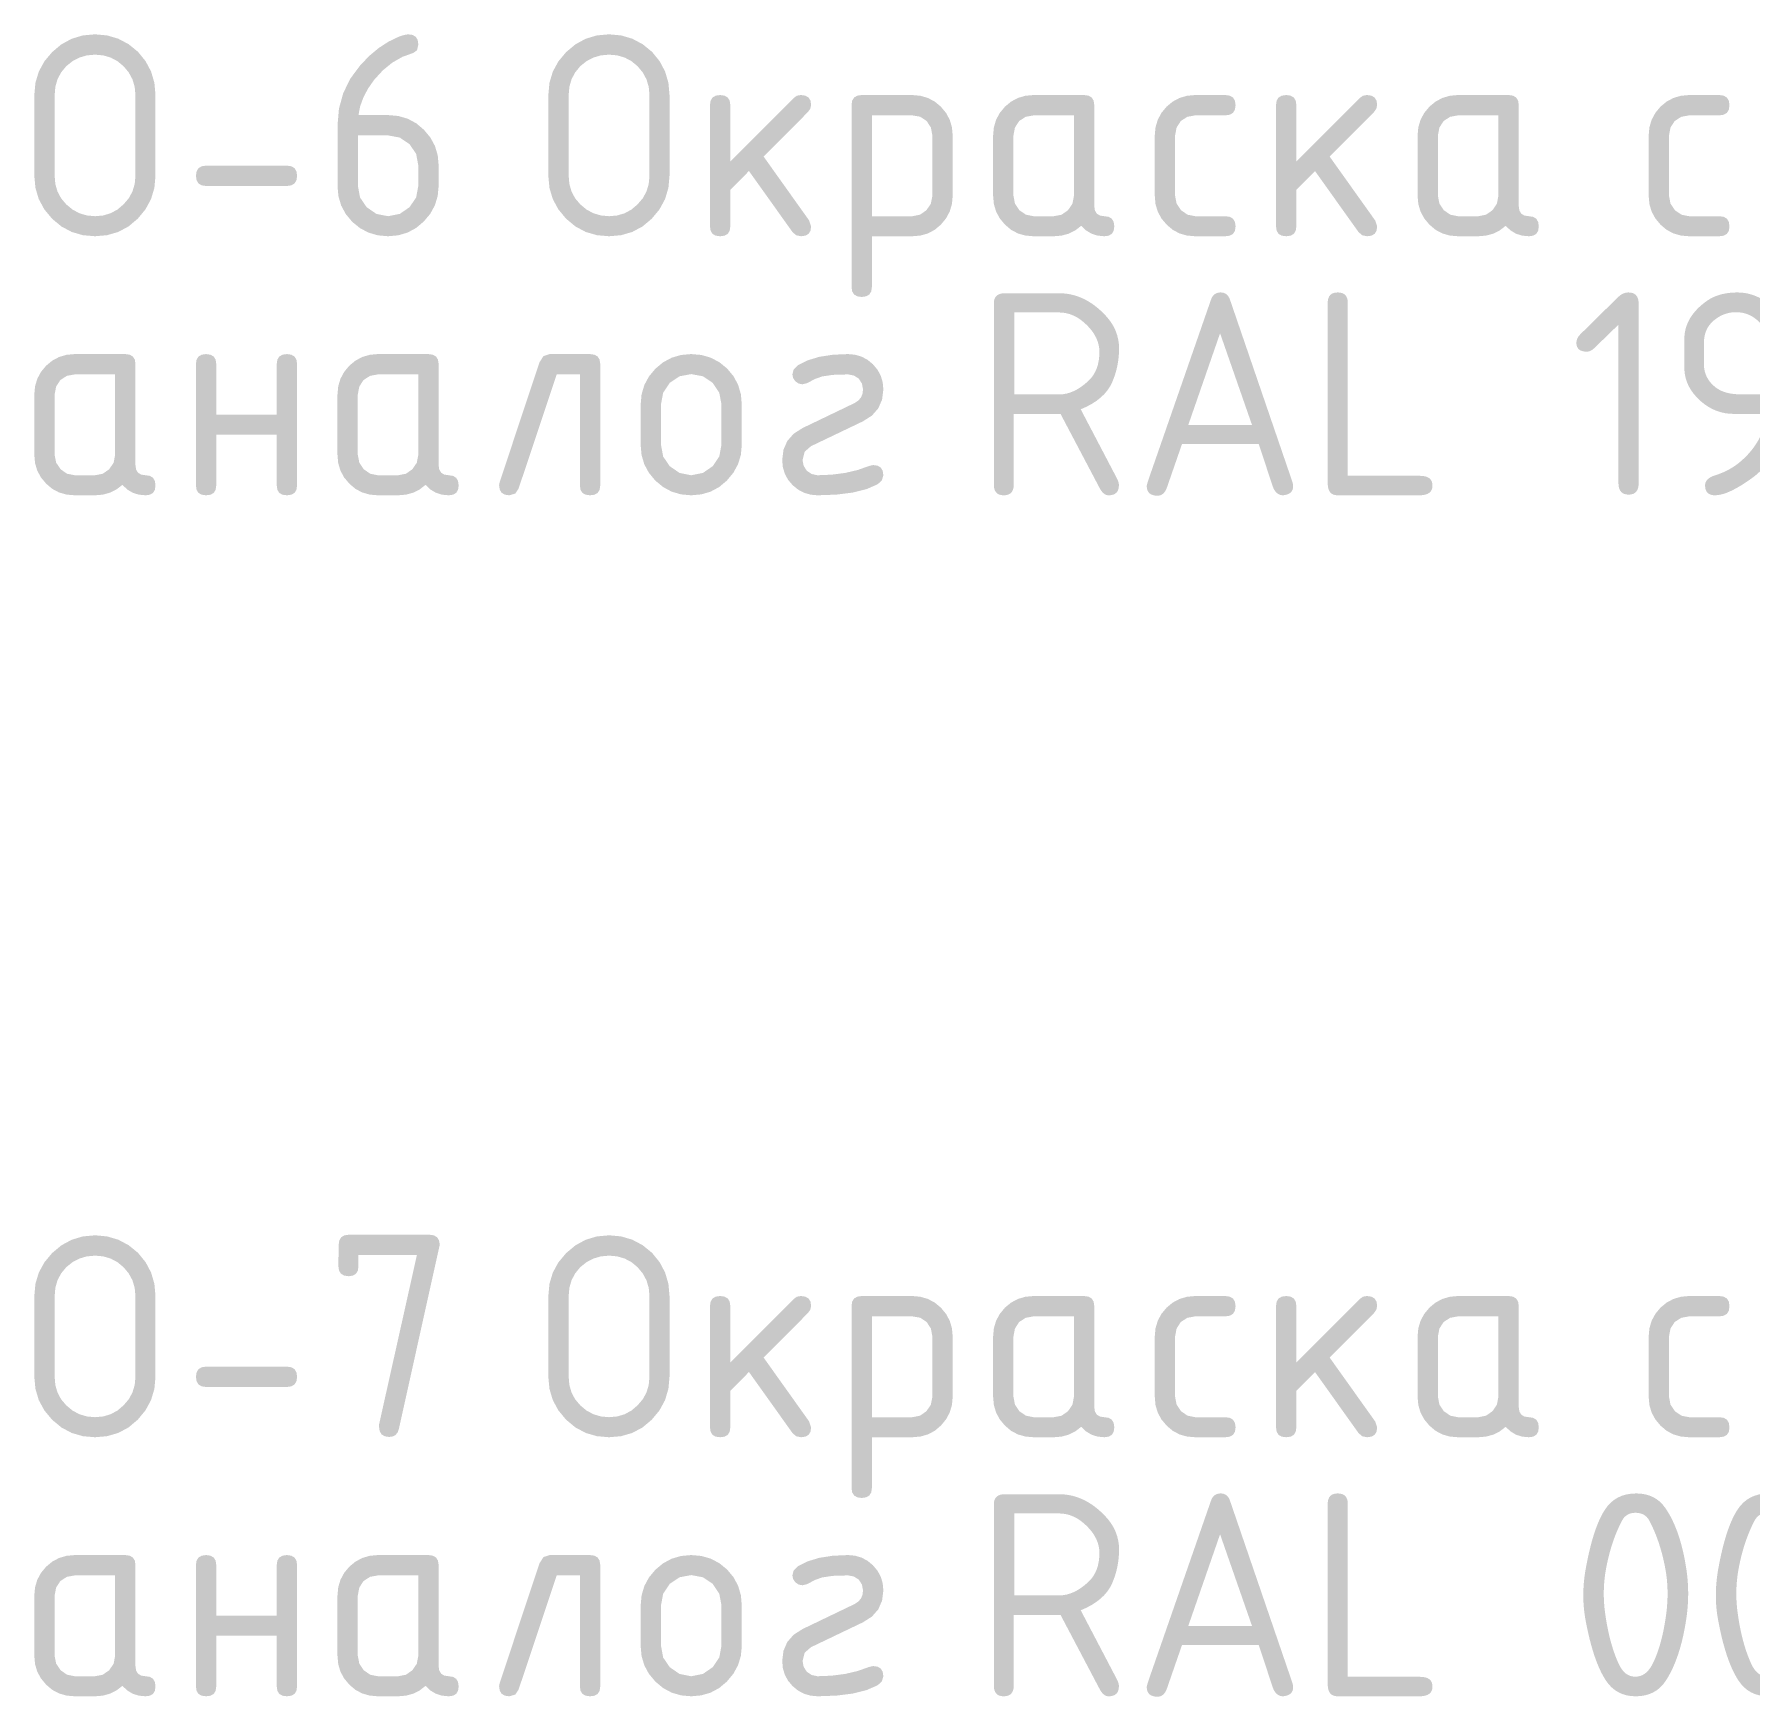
# Model space of a CAD drawing. Header units: millimetres. Extents: x 0 to 1189, y 0 to 841.
# Drawn here: x 1006.08 to 1031.79, y 530.24 to 555.15 of the extents above; entities that cross this region are included whole.
import ezdxf

# ---------------------------------------------------------------- set-up
doc = ezdxf.new("R2010")
doc.units = ezdxf.units.MM

msp = doc.modelspace()

# ---------------------------------------------------------------- hatches: boundary and pattern name
h = msp.add_hatch(color=7)
h.paths.add_polyline_path([(1007.598452, 553.033841), (1007.598452, 554.24431), (1007.587299, 554.366473), (1007.553873, 554.479128), (1007.498226, 554.582274), (1007.42041, 554.675912), (1007.329313, 554.751411), (1007.227416, 554.805723), (1007.11508, 554.838537), (1006.992667, 554.849544), (1006.870504, 554.838537), (1006.757849, 554.805723), (1006.654703, 554.751411), (1006.561065, 554.675912), (1006.483938, 554.582274), (1006.429807, 554.479128), (1006.397897, 554.366473), (1006.387432, 554.24431), (1006.387432, 553.033841), (1006.397897, 552.911428), (1006.429807, 552.799092), (1006.483938, 552.697195), (1006.561065, 552.606098), (1006.654703, 552.528282), (1006.757849, 552.472635), (1006.870504, 552.439209), (1006.992667, 552.428056), (1007.11508, 552.439209), (1007.227416, 552.472635), (1007.329313, 552.528282), (1007.42041, 552.606098), (1007.498226, 552.697195), (1007.553873, 552.799092), (1007.587299, 552.911428)])
h.paths.add_polyline_path([(1007.898865, 553.033841), (1007.882216, 552.852707), (1007.832236, 552.684853), (1007.748874, 552.530539), (1007.632076, 552.390022), (1007.494109, 552.274146), (1007.341104, 552.192273), (1007.173732, 552.14368), (1006.992667, 552.127643), (1006.810223, 552.14368), (1006.642714, 552.192273), (1006.489364, 552.274146), (1006.349398, 552.390022), (1006.232834, 552.530539), (1006.149445, 552.684853), (1006.099336, 552.852707), (1006.08261, 553.033841), (1006.08261, 554.24431), (1006.099336, 554.427064), (1006.149445, 554.594676), (1006.232834, 554.747923), (1006.349398, 554.887578), (1006.489364, 555.004376), (1006.642714, 555.087738), (1006.810223, 555.137718), (1006.992667, 555.154366), (1007.173801, 555.137787), (1007.341655, 555.08829), (1007.495969, 555.006236), (1007.636486, 554.891988), (1007.750734, 554.751411), (1007.832788, 554.596674), (1007.882285, 554.427675), (1007.898865, 554.24431)])
h = msp.add_hatch(color=7)
h.paths.add_polyline_path([(1010.931948, 553.639076), (1010.931948, 552.885564), (1010.964263, 552.708693), (1011.063137, 552.563655), (1011.210036, 552.462576), (1011.385047, 552.428056), (1011.560058, 552.462576), (1011.706957, 552.563655), (1011.805831, 552.71014), (1011.838146, 552.885564), (1011.838146, 553.185977), (1011.805831, 553.360988), (1011.706957, 553.507886), (1011.560058, 553.606761), (1011.385047, 553.639076)])
h.paths.add_polyline_path([(1011.685459, 555.154366), (1011.752337, 555.144858), (1011.800043, 555.116333), (1011.828629, 555.06879), (1011.838146, 555.002231), (1011.819129, 554.914795), (1011.762078, 554.8749), (1011.599013, 554.816308), (1011.446852, 554.729035), (1011.305129, 554.613133), (1011.17338, 554.468655), (1011.084635, 554.34085), (1011.015733, 554.21103), (1010.967501, 554.078833), (1010.940767, 553.943898), (1011.385047, 553.943898), (1011.538087, 553.930298), (1011.679189, 553.889258), (1011.807579, 553.820417), (1011.922482, 553.723412), (1012.019487, 553.606881), (1012.088329, 553.478672), (1012.129368, 553.338474), (1012.142968, 553.185977), (1012.142968, 552.885564), (1012.128688, 552.732438), (1012.086193, 552.591147), (1012.015999, 552.462567), (1011.918623, 552.347578), (1011.803704, 552.250892), (1011.675606, 552.182214), (1011.535623, 552.141234), (1011.385047, 552.127643), (1011.23255, 552.141174), (1011.092352, 552.181731), (1010.964142, 552.249264), (1010.847612, 552.34372), (1010.750607, 552.460181), (1010.681765, 552.587908), (1010.640725, 552.726797), (1010.627126, 552.876745), (1010.627126, 553.791211), (1010.648606, 554.040481), (1010.712978, 554.273938), (1010.820137, 554.491478), (1010.969982, 554.692999), (1011.10602, 554.833706), (1011.247588, 554.951313), (1011.39546, 555.046699), (1011.550411, 555.120742), (1011.629097, 555.145409)])
h = msp.add_hatch(color=7)
h.paths.add_polyline_path([(1015.302359, 553.033841), (1015.302359, 554.24431), (1015.291206, 554.366473), (1015.25778, 554.479128), (1015.202133, 554.582274), (1015.124317, 554.675912), (1015.03322, 554.751411), (1014.931323, 554.805723), (1014.818987, 554.838537), (1014.696574, 554.849544), (1014.574411, 554.838537), (1014.461756, 554.805723), (1014.35861, 554.751411), (1014.264972, 554.675912), (1014.187845, 554.582274), (1014.133714, 554.479128), (1014.101804, 554.366473), (1014.09134, 554.24431), (1014.09134, 553.033841), (1014.101804, 552.911428), (1014.133714, 552.799092), (1014.187845, 552.697195), (1014.264972, 552.606098), (1014.35861, 552.528282), (1014.461756, 552.472635), (1014.574411, 552.439209), (1014.696574, 552.428056), (1014.818987, 552.439209), (1014.931323, 552.472635), (1015.03322, 552.528282), (1015.124317, 552.606098), (1015.202133, 552.697195), (1015.25778, 552.799092), (1015.291206, 552.911428)])
h.paths.add_polyline_path([(1015.602772, 553.033841), (1015.586123, 552.852707), (1015.536144, 552.684853), (1015.452781, 552.530539), (1015.335984, 552.390022), (1015.198016, 552.274146), (1015.045011, 552.192273), (1014.877639, 552.14368), (1014.696574, 552.127643), (1014.51413, 552.14368), (1014.346621, 552.192273), (1014.193271, 552.274146), (1014.053306, 552.390022), (1013.936741, 552.530539), (1013.853352, 552.684853), (1013.803243, 552.852707), (1013.786517, 553.033841), (1013.786517, 554.24431), (1013.803243, 554.427064), (1013.853352, 554.594676), (1013.936741, 554.747923), (1014.053306, 554.887578), (1014.193271, 555.004376), (1014.346621, 555.087738), (1014.51413, 555.137718), (1014.696574, 555.154366), (1014.877708, 555.137787), (1015.045562, 555.08829), (1015.199876, 555.006236), (1015.340393, 554.891988), (1015.454641, 554.751411), (1015.536695, 554.596674), (1015.586192, 554.427675), (1015.602772, 554.24431)])
h = msp.add_hatch(color=7)
h.dxf.hatch_style = 2
h.paths.add_polyline_path([(1016.513951, 553.249366), (1017.466451, 554.201866), (1017.51296, 554.23425), (1017.572284, 554.24431), (1017.639162, 554.234862), (1017.686868, 554.206758), (1017.715454, 554.160362), (1017.724971, 554.096033), (1017.712707, 554.038362), (1017.678118, 553.9902), (1017.013352, 553.321576), (1017.695205, 552.364666), (1017.724971, 552.27592), (1017.715454, 552.209731), (1017.686868, 552.163541), (1017.639162, 552.136471), (1017.572284, 552.127643), (1017.499386, 552.143422), (1017.445505, 552.191033), (1016.793417, 553.105499), (1016.513951, 552.822175), (1016.513951, 552.27592), (1016.504443, 552.209731), (1016.475917, 552.163541), (1016.428375, 552.136471), (1016.361816, 552.127643), (1016.294938, 552.136471), (1016.247232, 552.163541), (1016.218646, 552.209731), (1016.209129, 552.27592), (1016.209129, 554.096033), (1016.218646, 554.160362), (1016.247232, 554.206758), (1016.294938, 554.234862), (1016.361816, 554.24431), (1016.428375, 554.234862), (1016.475917, 554.206758), (1016.504443, 554.160362), (1016.513951, 554.096033)])
h = msp.add_hatch(color=7)
h.paths.add_polyline_path([(1018.331033, 554.096033), (1018.34055, 554.160362), (1018.369136, 554.206758), (1018.416842, 554.234862), (1018.48372, 554.24431), (1019.241089, 554.24431), (1019.363502, 554.233225), (1019.475838, 554.200282), (1019.577736, 554.145944), (1019.668833, 554.070677), (1019.746649, 553.97704), (1019.802296, 553.873893), (1019.835722, 553.761239), (1019.846875, 553.639076), (1019.846875, 552.732878), (1019.835722, 552.610715), (1019.802296, 552.49806), (1019.746649, 552.394914), (1019.668833, 552.301276), (1019.577736, 552.224149), (1019.475838, 552.170018), (1019.363502, 552.138108), (1019.241089, 552.127643), (1018.635855, 552.127643), (1018.635855, 551.365864), (1018.626347, 551.301535), (1018.597821, 551.255138), (1018.550279, 551.227035), (1018.48372, 551.217587), (1018.416842, 551.227035), (1018.369136, 551.255138), (1018.34055, 551.301535), (1018.331033, 551.365864)])
h.paths.add_polyline_path([(1018.635855, 553.939488), (1018.635855, 552.428056), (1019.241089, 552.428056), (1019.356638, 552.45038), (1019.452756, 552.517353), (1019.519729, 552.615607), (1019.542053, 552.732878), (1019.542053, 553.639076), (1019.52028, 553.756347), (1019.457166, 553.854601), (1019.358843, 553.919369), (1019.241089, 553.939488)])
h = msp.add_hatch(color=7)
h.paths.add_polyline_path([(1021.663957, 553.939488), (1021.058723, 553.939488), (1020.940969, 553.917715), (1020.842646, 553.854601), (1020.779532, 553.756347), (1020.757759, 553.639076), (1020.757759, 552.732878), (1020.780083, 552.61726), (1020.847056, 552.517353), (1020.944828, 552.45038), (1021.058723, 552.428056), (1021.362993, 552.428056), (1021.478542, 552.45038), (1021.57466, 552.517353), (1021.641633, 552.615607), (1021.663957, 552.732878)])
h.paths.add_polyline_path([(1022.269191, 552.27592), (1022.259743, 552.209731), (1022.23164, 552.163541), (1022.185243, 552.136471), (1022.120915, 552.127643), (1022.018518, 552.137221), (1021.926818, 552.166228), (1021.84535, 552.21508), (1021.773649, 552.284189), (1021.683982, 552.21508), (1021.585891, 552.166228), (1021.479016, 552.137221), (1021.362993, 552.127643), (1021.058723, 552.127643), (1020.93631, 552.138108), (1020.823974, 552.170018), (1020.722077, 552.224149), (1020.63098, 552.301276), (1020.553164, 552.394294), (1020.497517, 552.496406), (1020.464091, 552.608854), (1020.452937, 552.732878), (1020.452937, 553.639076), (1020.464091, 553.761239), (1020.497517, 553.873893), (1020.553164, 553.97704), (1020.63098, 554.070677), (1020.722077, 554.145944), (1020.823974, 554.200282), (1020.93631, 554.233225), (1021.058723, 554.24431), (1021.816092, 554.24431), (1021.88297, 554.234862), (1021.930676, 554.206758), (1021.959262, 554.160362), (1021.968779, 554.096033), (1021.968779, 552.580742), (1021.978288, 552.513864), (1022.006813, 552.466158), (1022.054355, 552.437573), (1022.120915, 552.428056), (1022.185243, 552.418547), (1022.23164, 552.390022), (1022.259743, 552.34248)])
h = msp.add_hatch(color=7)
h.dxf.hatch_style = 2
h.paths.add_polyline_path([(1023.180371, 553.639076), (1023.180371, 552.732878), (1023.202695, 552.61726), (1023.269668, 552.517353), (1023.367439, 552.45038), (1023.481334, 552.428056), (1023.933882, 552.428056), (1024.00076, 552.418547), (1024.048466, 552.390022), (1024.077052, 552.34248), (1024.086569, 552.27592), (1024.077052, 552.209731), (1024.048466, 552.163541), (1024.00076, 552.136471), (1023.933882, 552.127643), (1023.481334, 552.127643), (1023.358921, 552.138108), (1023.246585, 552.170018), (1023.144688, 552.224149), (1023.053591, 552.301276), (1022.975775, 552.394294), (1022.920128, 552.496406), (1022.886702, 552.608854), (1022.875549, 552.732878), (1022.875549, 553.639076), (1022.886702, 553.761239), (1022.920128, 553.873893), (1022.975775, 553.97704), (1023.053591, 554.070677), (1023.144688, 554.145944), (1023.246585, 554.200282), (1023.358921, 554.233225), (1023.481334, 554.24431), (1023.933882, 554.24431), (1024.00076, 554.234802), (1024.048466, 554.206276), (1024.077052, 554.158734), (1024.086569, 554.092175), (1024.077052, 554.025297), (1024.048466, 553.977591), (1024.00076, 553.949005), (1023.933882, 553.939488), (1023.481334, 553.939488), (1023.363581, 553.917715), (1023.265258, 553.854601), (1023.202144, 553.756347)])
h = msp.add_hatch(color=7)
h.dxf.hatch_style = 2
h.paths.add_polyline_path([(1024.997332, 553.249366), (1025.949832, 554.201866), (1025.996341, 554.23425), (1026.055665, 554.24431), (1026.122543, 554.234862), (1026.170249, 554.206758), (1026.198835, 554.160362), (1026.208352, 554.096033), (1026.196087, 554.038362), (1026.161498, 553.9902), (1025.496733, 553.321576), (1026.178586, 552.364666), (1026.208352, 552.27592), (1026.198835, 552.209731), (1026.170249, 552.163541), (1026.122543, 552.136471), (1026.055665, 552.127643), (1025.982767, 552.143422), (1025.928886, 552.191033), (1025.276798, 553.105499), (1024.997332, 552.822175), (1024.997332, 552.27592), (1024.987823, 552.209731), (1024.959298, 552.163541), (1024.911756, 552.136471), (1024.845196, 552.127643), (1024.778319, 552.136471), (1024.730613, 552.163541), (1024.702027, 552.209731), (1024.69251, 552.27592), (1024.69251, 554.096033), (1024.702027, 554.160362), (1024.730613, 554.206758), (1024.778319, 554.234862), (1024.845196, 554.24431), (1024.911756, 554.234862), (1024.959298, 554.206758), (1024.987823, 554.160362), (1024.997332, 554.096033)])
h = msp.add_hatch(color=7)
h.paths.add_polyline_path([(1028.025434, 553.939488), (1027.420199, 553.939488), (1027.302446, 553.917715), (1027.204123, 553.854601), (1027.141009, 553.756347), (1027.119236, 553.639076), (1027.119236, 552.732878), (1027.14156, 552.61726), (1027.208533, 552.517353), (1027.306305, 552.45038), (1027.420199, 552.428056), (1027.72447, 552.428056), (1027.840019, 552.45038), (1027.936137, 552.517353), (1028.00311, 552.615607), (1028.025434, 552.732878)])
h.paths.add_polyline_path([(1028.630668, 552.27592), (1028.62122, 552.209731), (1028.593117, 552.163541), (1028.54672, 552.136471), (1028.482391, 552.127643), (1028.379994, 552.137221), (1028.288295, 552.166228), (1028.206827, 552.21508), (1028.135126, 552.284189), (1028.045458, 552.21508), (1027.947368, 552.166228), (1027.840492, 552.137221), (1027.72447, 552.127643), (1027.420199, 552.127643), (1027.297787, 552.138108), (1027.185451, 552.170018), (1027.083553, 552.224149), (1026.992456, 552.301276), (1026.91464, 552.394294), (1026.858993, 552.496406), (1026.825567, 552.608854), (1026.814414, 552.732878), (1026.814414, 553.639076), (1026.825567, 553.761239), (1026.858993, 553.873893), (1026.91464, 553.97704), (1026.992456, 554.070677), (1027.083553, 554.145944), (1027.185451, 554.200282), (1027.297787, 554.233225), (1027.420199, 554.24431), (1028.177569, 554.24431), (1028.244447, 554.234862), (1028.292153, 554.206758), (1028.320739, 554.160362), (1028.330256, 554.096033), (1028.330256, 552.580742), (1028.339764, 552.513864), (1028.36829, 552.466158), (1028.415832, 552.437573), (1028.482391, 552.428056), (1028.54672, 552.418547), (1028.593117, 552.390022), (1028.62122, 552.34248)])
h = msp.add_hatch(color=7)
h.dxf.hatch_style = 2
h.paths.add_polyline_path([(1030.582607, 553.639076), (1030.582607, 552.732878), (1030.604932, 552.61726), (1030.671904, 552.517353), (1030.769676, 552.45038), (1030.883571, 552.428056), (1031.336119, 552.428056), (1031.402997, 552.418547), (1031.450702, 552.390022), (1031.479288, 552.34248), (1031.488805, 552.27592), (1031.479288, 552.209731), (1031.450702, 552.163541), (1031.402997, 552.136471), (1031.336119, 552.127643), (1030.883571, 552.127643), (1030.761158, 552.138108), (1030.648822, 552.170018), (1030.546925, 552.224149), (1030.455828, 552.301276), (1030.378012, 552.394294), (1030.322365, 552.496406), (1030.288939, 552.608854), (1030.277785, 552.732878), (1030.277785, 553.639076), (1030.288939, 553.761239), (1030.322365, 553.873893), (1030.378012, 553.97704), (1030.455828, 554.070677), (1030.546925, 554.145944), (1030.648822, 554.200282), (1030.761158, 554.233225), (1030.883571, 554.24431), (1031.336119, 554.24431), (1031.402997, 554.234802), (1031.450702, 554.206276), (1031.479288, 554.158734), (1031.488805, 554.092175), (1031.479288, 554.025297), (1031.450702, 553.977591), (1031.402997, 553.949005), (1031.336119, 553.939488), (1030.883571, 553.939488), (1030.765817, 553.917715), (1030.667494, 553.854601), (1030.60438, 553.756347)])
h = msp.add_hatch(color=7)
h.dxf.hatch_style = 2
h.paths.add_polyline_path([(1009.868377, 552.881155), (1008.657909, 552.881155), (1008.591031, 552.890672), (1008.543325, 552.919257), (1008.514739, 552.966963), (1008.505222, 553.033841), (1008.514739, 553.100401), (1008.543325, 553.147943), (1008.591031, 553.176468), (1008.657909, 553.185977), (1009.868377, 553.185977), (1009.935255, 553.176468), (1009.982961, 553.147943), (1010.011547, 553.100401), (1010.021064, 553.033841), (1010.011547, 552.966963), (1009.982961, 552.919257), (1009.935255, 552.890672)])
h = msp.add_hatch(color=7)
h.paths.add_polyline_path([(1007.29363, 550.05716), (1006.688396, 550.05716), (1006.570643, 550.035387), (1006.472319, 549.972273), (1006.409205, 549.874019), (1006.387432, 549.756748), (1006.387432, 548.85055), (1006.409757, 548.734933), (1006.476729, 548.635025), (1006.574501, 548.568052), (1006.688396, 548.545728), (1006.992667, 548.545728), (1007.108215, 548.568052), (1007.204333, 548.635025), (1007.271306, 548.733279), (1007.29363, 548.85055)])
h.paths.add_polyline_path([(1007.898865, 548.393592), (1007.889416, 548.327404), (1007.861313, 548.281213), (1007.814916, 548.254144), (1007.750588, 548.245316), (1007.648191, 548.254893), (1007.556491, 548.283901), (1007.475023, 548.332752), (1007.403322, 548.401861), (1007.313655, 548.332752), (1007.215564, 548.283901), (1007.108689, 548.254893), (1006.992667, 548.245316), (1006.688396, 548.245316), (1006.565983, 548.25578), (1006.453647, 548.28769), (1006.35175, 548.341821), (1006.260653, 548.418948), (1006.182837, 548.511966), (1006.12719, 548.614079), (1006.093764, 548.726526), (1006.08261, 548.85055), (1006.08261, 549.756748), (1006.093764, 549.878911), (1006.12719, 549.991566), (1006.182837, 550.094712), (1006.260653, 550.188349), (1006.35175, 550.263616), (1006.453647, 550.317954), (1006.565983, 550.350898), (1006.688396, 550.361982), (1007.445766, 550.361982), (1007.512644, 550.352534), (1007.56035, 550.324431), (1007.588935, 550.278034), (1007.598452, 550.213705), (1007.598452, 548.698415), (1007.607961, 548.631537), (1007.636486, 548.583831), (1007.684028, 548.555245), (1007.750588, 548.545728), (1007.814916, 548.536219), (1007.861313, 548.507694), (1007.889416, 548.460152)])
h = msp.add_hatch(color=7)
h.dxf.hatch_style = 2
h.paths.add_polyline_path([(1008.809675, 549.151513), (1008.809675, 548.393592), (1008.800166, 548.327404), (1008.771641, 548.281213), (1008.724099, 548.254144), (1008.65754, 548.245316), (1008.590662, 548.254144), (1008.542956, 548.281213), (1008.51437, 548.327404), (1008.504853, 548.393592), (1008.504853, 550.213705), (1008.51437, 550.278034), (1008.542956, 550.324431), (1008.590662, 550.352534), (1008.65754, 550.361982), (1008.724099, 550.352534), (1008.771641, 550.324431), (1008.800166, 550.278034), (1008.809675, 550.213705), (1008.809675, 549.455784), (1009.715873, 549.455784), (1009.715873, 550.213705), (1009.725381, 550.278034), (1009.753907, 550.324431), (1009.801449, 550.352534), (1009.868008, 550.361982), (1009.934886, 550.352534), (1009.982592, 550.324431), (1010.011178, 550.278034), (1010.020695, 550.213705), (1010.020695, 548.393592), (1010.011178, 548.327404), (1009.982592, 548.281213), (1009.934886, 548.254144), (1009.868008, 548.245316), (1009.801449, 548.254144), (1009.753907, 548.281213), (1009.725381, 548.327404), (1009.715873, 548.393592), (1009.715873, 549.151513)])
h = msp.add_hatch(color=7)
h.paths.add_polyline_path([(1011.837408, 550.05716), (1011.232173, 550.05716), (1011.11442, 550.035387), (1011.016097, 549.972273), (1010.952983, 549.874019), (1010.93121, 549.756748), (1010.93121, 548.85055), (1010.953534, 548.734933), (1011.020507, 548.635025), (1011.118279, 548.568052), (1011.232173, 548.545728), (1011.536444, 548.545728), (1011.651993, 548.568052), (1011.748111, 548.635025), (1011.815084, 548.733279), (1011.837408, 548.85055)])
h.paths.add_polyline_path([(1012.442642, 548.393592), (1012.433194, 548.327404), (1012.405091, 548.281213), (1012.358694, 548.254144), (1012.294365, 548.245316), (1012.191968, 548.254893), (1012.100269, 548.283901), (1012.018801, 548.332752), (1011.9471, 548.401861), (1011.857432, 548.332752), (1011.759342, 548.283901), (1011.652467, 548.254893), (1011.536444, 548.245316), (1011.232173, 548.245316), (1011.109761, 548.25578), (1010.997425, 548.28769), (1010.895527, 548.341821), (1010.80443, 548.418948), (1010.726614, 548.511966), (1010.670967, 548.614079), (1010.637541, 548.726526), (1010.626388, 548.85055), (1010.626388, 549.756748), (1010.637541, 549.878911), (1010.670967, 549.991566), (1010.726614, 550.094712), (1010.80443, 550.188349), (1010.895527, 550.263616), (1010.997425, 550.317954), (1011.109761, 550.350898), (1011.232173, 550.361982), (1011.989543, 550.361982), (1012.056421, 550.352534), (1012.104127, 550.324431), (1012.132713, 550.278034), (1012.14223, 550.213705), (1012.14223, 548.698415), (1012.151738, 548.631537), (1012.180264, 548.583831), (1012.227806, 548.555245), (1012.294365, 548.545728), (1012.358694, 548.536219), (1012.405091, 548.507694), (1012.433194, 548.460152)])
h = msp.add_hatch(color=7)
h.dxf.hatch_style = 2
h.paths.add_polyline_path([(1013.806552, 550.361982), (1014.411786, 550.361982), (1014.478664, 550.352534), (1014.52637, 550.324431), (1014.554955, 550.278034), (1014.564473, 550.213705), (1014.564473, 548.393592), (1014.554955, 548.327404), (1014.52637, 548.281213), (1014.478664, 548.254144), (1014.411786, 548.245316), (1014.345227, 548.254144), (1014.297684, 548.281213), (1014.269159, 548.327404), (1014.25965, 548.393592), (1014.25965, 550.05716), (1013.912385, 550.05716), (1013.340775, 548.346739), (1013.290063, 548.270603), (1013.201317, 548.245316), (1013.134439, 548.254824), (1013.086733, 548.283349), (1013.058148, 548.330892), (1013.04863, 548.397451), (1013.05745, 548.444304), (1013.654416, 550.239061), (1013.714361, 550.332354)])
h = msp.add_hatch(color=7)
h.paths.add_polyline_path([(1015.170166, 548.998827), (1015.170166, 549.604061), (1015.183765, 549.756567), (1015.224805, 549.896825), (1015.293646, 550.025198), (1015.390652, 550.142047), (1015.507182, 550.238734), (1015.635391, 550.307412), (1015.775589, 550.348391), (1015.928087, 550.361982), (1016.080584, 550.348452), (1016.220782, 550.307894), (1016.348991, 550.240362), (1016.465521, 550.145906), (1016.562527, 550.029307), (1016.631368, 549.900615), (1016.672408, 549.759108), (1016.686008, 549.604061), (1016.686008, 548.998827), (1016.671728, 548.84887), (1016.629232, 548.709921), (1016.559039, 548.582031), (1016.461663, 548.46525), (1016.346743, 548.368564), (1016.218646, 548.299886), (1016.078663, 548.258906), (1015.928087, 548.245316), (1015.775589, 548.258906), (1015.635391, 548.299886), (1015.507182, 548.368564), (1015.390652, 548.46525), (1015.293646, 548.582031), (1015.224805, 548.709921), (1015.183765, 548.84887)])
h.paths.add_polyline_path([(1016.381185, 549.003237), (1016.381185, 549.608471), (1016.34887, 549.782035), (1016.249996, 549.930381), (1016.103097, 550.029255), (1015.928087, 550.06157), (1015.753076, 550.029255), (1015.606177, 549.930381), (1015.507303, 549.782035), (1015.474988, 549.608471), (1015.474988, 549.003237), (1015.507303, 548.826365), (1015.606177, 548.681327), (1015.753076, 548.580248), (1015.928087, 548.545728), (1016.103097, 548.580248), (1016.249996, 548.681327), (1016.34887, 548.827812)])
h = msp.add_hatch(color=7)
h.dxf.hatch_style = 2
h.paths.add_polyline_path([(1018.654856, 548.698415), (1018.721734, 548.688897), (1018.76944, 548.660312), (1018.798025, 548.612606), (1018.807543, 548.545728), (1018.78577, 548.470142), (1018.722655, 548.41068), (1018.556869, 548.338333), (1018.351343, 548.286657), (1018.106026, 548.255651), (1017.820867, 548.245316), (1017.716291, 548.254824), (1017.618847, 548.283349), (1017.529257, 548.330892), (1017.448246, 548.397451), (1017.379137, 548.478531), (1017.330286, 548.568603), (1017.301278, 548.667357), (1017.291701, 548.774482), (1017.310804, 548.928306), (1017.368044, 549.059598), (1017.463318, 549.167947), (1017.596523, 549.252937), (1018.379799, 549.629417), (1018.432957, 549.665384), (1018.471439, 549.710446), (1018.494831, 549.765843), (1018.50272, 549.832816), (1018.486735, 549.919494), (1018.439331, 549.99377), (1018.363401, 550.041382), (1018.278376, 550.05716), (1018.05224, 550.050339), (1017.893076, 550.027395), (1017.785107, 549.989498), (1017.664322, 549.925971), (1017.596523, 549.908883), (1017.538852, 549.918943), (1017.490689, 549.951327), (1017.454929, 550.00259), (1017.444387, 550.05716), (1017.463955, 550.132814), (1017.524865, 550.192759), (1017.671591, 550.267337), (1017.84581, 550.320159), (1018.047933, 550.351587), (1018.278376, 550.361982), (1018.382952, 550.352474), (1018.480396, 550.323948), (1018.569986, 550.276406), (1018.650997, 550.209847), (1018.720106, 550.127139), (1018.768957, 550.037248), (1018.797965, 549.939398), (1018.807543, 549.832816), (1018.788439, 549.678992), (1018.731199, 549.547699), (1018.635925, 549.439351), (1018.50272, 549.354361), (1017.723853, 548.981739), (1017.628355, 548.898988), (1017.596523, 548.774482), (1017.612508, 548.687804), (1017.659912, 548.613527), (1017.734189, 548.563711), (1017.820867, 548.545728), (1018.036065, 548.554504), (1018.236897, 548.580799), (1018.423466, 548.62456), (1018.595876, 548.685737)])
h = msp.add_hatch(color=7)
h.paths.add_polyline_path([(1007.598452, 535.034022), (1007.598452, 536.244491), (1007.587299, 536.366654), (1007.553873, 536.479308), (1007.498226, 536.582455), (1007.42041, 536.676092), (1007.329313, 536.751591), (1007.227416, 536.805903), (1007.11508, 536.838718), (1006.992667, 536.849725), (1006.870504, 536.838718), (1006.757849, 536.805903), (1006.654703, 536.751591), (1006.561065, 536.676092), (1006.483938, 536.582455), (1006.429807, 536.479308), (1006.397897, 536.366654), (1006.387432, 536.244491), (1006.387432, 535.034022), (1006.397897, 534.911609), (1006.429807, 534.799273), (1006.483938, 534.697376), (1006.561065, 534.606279), (1006.654703, 534.528463), (1006.757849, 534.472816), (1006.870504, 534.43939), (1006.992667, 534.428236), (1007.11508, 534.43939), (1007.227416, 534.472816), (1007.329313, 534.528463), (1007.42041, 534.606279), (1007.498226, 534.697376), (1007.553873, 534.799273), (1007.587299, 534.911609)])
h.paths.add_polyline_path([(1007.898865, 535.034022), (1007.882216, 534.852887), (1007.832236, 534.685034), (1007.748874, 534.530719), (1007.632076, 534.390202), (1007.494109, 534.274327), (1007.341104, 534.192454), (1007.173732, 534.143861), (1006.992667, 534.127824), (1006.810223, 534.143861), (1006.642714, 534.192454), (1006.489364, 534.274327), (1006.349398, 534.390202), (1006.232834, 534.530719), (1006.149445, 534.685034), (1006.099336, 534.852887), (1006.08261, 535.034022), (1006.08261, 536.244491), (1006.099336, 536.427244), (1006.149445, 536.594857), (1006.232834, 536.748103), (1006.349398, 536.887759), (1006.489364, 537.004556), (1006.642714, 537.087919), (1006.810223, 537.137899), (1006.992667, 537.154547), (1007.173801, 537.137968), (1007.341655, 537.08847), (1007.495969, 537.006417), (1007.636486, 536.892169), (1007.750734, 536.751591), (1007.832788, 536.596855), (1007.882285, 536.427856), (1007.898865, 536.244491)])
h = msp.add_hatch(color=7)
h.dxf.hatch_style = 2
h.paths.add_polyline_path([(1011.816648, 536.858544), (1010.940767, 536.858544), (1010.940767, 536.68877), (1010.931302, 536.62476), (1010.903491, 536.578527), (1010.858214, 536.550484), (1010.796349, 536.541044), (1010.72724, 536.550553), (1010.678389, 536.579078), (1010.649381, 536.626621), (1010.639804, 536.69318), (1010.644214, 537.01068), (1010.653722, 537.077325), (1010.682247, 537.125057), (1010.72979, 537.153772), (1010.796349, 537.163367), (1012.007369, 537.163367), (1012.071758, 537.153841), (1012.118577, 537.125608), (1012.147825, 537.079186), (1012.159504, 537.01509), (1012.151236, 536.977056), (1011.546002, 534.250745), (1011.527631, 534.199904), (1011.497839, 534.162757), (1011.456162, 534.139977), (1011.402135, 534.132234), (1011.335257, 534.141742), (1011.287551, 534.170268), (1011.258965, 534.21781), (1011.249448, 534.284369), (1011.249448, 534.318544)])
h = msp.add_hatch(color=7)
h.paths.add_polyline_path([(1015.302359, 535.034022), (1015.302359, 536.244491), (1015.291206, 536.366654), (1015.25778, 536.479308), (1015.202133, 536.582455), (1015.124317, 536.676092), (1015.03322, 536.751591), (1014.931323, 536.805903), (1014.818987, 536.838718), (1014.696574, 536.849725), (1014.574411, 536.838718), (1014.461756, 536.805903), (1014.35861, 536.751591), (1014.264972, 536.676092), (1014.187845, 536.582455), (1014.133714, 536.479308), (1014.101804, 536.366654), (1014.09134, 536.244491), (1014.09134, 535.034022), (1014.101804, 534.911609), (1014.133714, 534.799273), (1014.187845, 534.697376), (1014.264972, 534.606279), (1014.35861, 534.528463), (1014.461756, 534.472816), (1014.574411, 534.43939), (1014.696574, 534.428236), (1014.818987, 534.43939), (1014.931323, 534.472816), (1015.03322, 534.528463), (1015.124317, 534.606279), (1015.202133, 534.697376), (1015.25778, 534.799273), (1015.291206, 534.911609)])
h.paths.add_polyline_path([(1015.602772, 535.034022), (1015.586123, 534.852887), (1015.536144, 534.685034), (1015.452781, 534.530719), (1015.335984, 534.390202), (1015.198016, 534.274327), (1015.045011, 534.192454), (1014.877639, 534.143861), (1014.696574, 534.127824), (1014.51413, 534.143861), (1014.346621, 534.192454), (1014.193271, 534.274327), (1014.053306, 534.390202), (1013.936741, 534.530719), (1013.853352, 534.685034), (1013.803243, 534.852887), (1013.786517, 535.034022), (1013.786517, 536.244491), (1013.803243, 536.427244), (1013.853352, 536.594857), (1013.936741, 536.748103), (1014.053306, 536.887759), (1014.193271, 537.004556), (1014.346621, 537.087919), (1014.51413, 537.137899), (1014.696574, 537.154547), (1014.877708, 537.137968), (1015.045562, 537.08847), (1015.199876, 537.006417), (1015.340393, 536.892169), (1015.454641, 536.751591), (1015.536695, 536.596855), (1015.586192, 536.427856), (1015.602772, 536.244491)])
h = msp.add_hatch(color=7)
h.dxf.hatch_style = 2
h.paths.add_polyline_path([(1016.513951, 535.249547), (1017.466451, 536.202047), (1017.51296, 536.234431), (1017.572284, 536.244491), (1017.639162, 536.235042), (1017.686868, 536.206939), (1017.715454, 536.160542), (1017.724971, 536.096214), (1017.712707, 536.038543), (1017.678118, 535.99038), (1017.013352, 535.321756), (1017.695205, 534.364847), (1017.724971, 534.276101), (1017.715454, 534.209912), (1017.686868, 534.163722), (1017.639162, 534.136652), (1017.572284, 534.127824), (1017.499386, 534.143603), (1017.445505, 534.191214), (1016.793417, 535.10568), (1016.513951, 534.822355), (1016.513951, 534.276101), (1016.504443, 534.209912), (1016.475917, 534.163722), (1016.428375, 534.136652), (1016.361816, 534.127824), (1016.294938, 534.136652), (1016.247232, 534.163722), (1016.218646, 534.209912), (1016.209129, 534.276101), (1016.209129, 536.096214), (1016.218646, 536.160542), (1016.247232, 536.206939), (1016.294938, 536.235042), (1016.361816, 536.244491), (1016.428375, 536.235042), (1016.475917, 536.206939), (1016.504443, 536.160542), (1016.513951, 536.096214)])
h = msp.add_hatch(color=7)
h.paths.add_polyline_path([(1018.331033, 536.096214), (1018.34055, 536.160542), (1018.369136, 536.206939), (1018.416842, 536.235042), (1018.48372, 536.244491), (1019.241089, 536.244491), (1019.363502, 536.233406), (1019.475838, 536.200462), (1019.577736, 536.146125), (1019.668833, 536.070858), (1019.746649, 535.97722), (1019.802296, 535.874074), (1019.835722, 535.761419), (1019.846875, 535.639256), (1019.846875, 534.733058), (1019.835722, 534.610895), (1019.802296, 534.498241), (1019.746649, 534.395094), (1019.668833, 534.301457), (1019.577736, 534.22433), (1019.475838, 534.170199), (1019.363502, 534.138288), (1019.241089, 534.127824), (1018.635855, 534.127824), (1018.635855, 533.366044), (1018.626347, 533.301716), (1018.597821, 533.255319), (1018.550279, 533.227216), (1018.48372, 533.217768), (1018.416842, 533.227216), (1018.369136, 533.255319), (1018.34055, 533.301716), (1018.331033, 533.366044)])
h.paths.add_polyline_path([(1018.635855, 535.939669), (1018.635855, 534.428236), (1019.241089, 534.428236), (1019.356638, 534.450561), (1019.452756, 534.517533), (1019.519729, 534.615787), (1019.542053, 534.733058), (1019.542053, 535.639256), (1019.52028, 535.756527), (1019.457166, 535.854781), (1019.358843, 535.919549), (1019.241089, 535.939669)])
h = msp.add_hatch(color=7)
h.paths.add_polyline_path([(1021.663957, 535.939669), (1021.058723, 535.939669), (1020.940969, 535.917896), (1020.842646, 535.854781), (1020.779532, 535.756527), (1020.757759, 535.639256), (1020.757759, 534.733058), (1020.780083, 534.617441), (1020.847056, 534.517533), (1020.944828, 534.450561), (1021.058723, 534.428236), (1021.362993, 534.428236), (1021.478542, 534.450561), (1021.57466, 534.517533), (1021.641633, 534.615787), (1021.663957, 534.733058)])
h.paths.add_polyline_path([(1022.269191, 534.276101), (1022.259743, 534.209912), (1022.23164, 534.163722), (1022.185243, 534.136652), (1022.120915, 534.127824), (1022.018518, 534.137401), (1021.926818, 534.166409), (1021.84535, 534.21526), (1021.773649, 534.284369), (1021.683982, 534.21526), (1021.585891, 534.166409), (1021.479016, 534.137401), (1021.362993, 534.127824), (1021.058723, 534.127824), (1020.93631, 534.138288), (1020.823974, 534.170199), (1020.722077, 534.22433), (1020.63098, 534.301457), (1020.553164, 534.394474), (1020.497517, 534.496587), (1020.464091, 534.609035), (1020.452937, 534.733058), (1020.452937, 535.639256), (1020.464091, 535.761419), (1020.497517, 535.874074), (1020.553164, 535.97722), (1020.63098, 536.070858), (1020.722077, 536.146125), (1020.823974, 536.200462), (1020.93631, 536.233406), (1021.058723, 536.244491), (1021.816092, 536.244491), (1021.88297, 536.235042), (1021.930676, 536.206939), (1021.959262, 536.160542), (1021.968779, 536.096214), (1021.968779, 534.580923), (1021.978288, 534.514045), (1022.006813, 534.466339), (1022.054355, 534.437753), (1022.120915, 534.428236), (1022.185243, 534.418728), (1022.23164, 534.390202), (1022.259743, 534.34266)])
h = msp.add_hatch(color=7)
h.dxf.hatch_style = 2
h.paths.add_polyline_path([(1023.180371, 535.639256), (1023.180371, 534.733058), (1023.202695, 534.617441), (1023.269668, 534.517533), (1023.367439, 534.450561), (1023.481334, 534.428236), (1023.933882, 534.428236), (1024.00076, 534.418728), (1024.048466, 534.390202), (1024.077052, 534.34266), (1024.086569, 534.276101), (1024.077052, 534.209912), (1024.048466, 534.163722), (1024.00076, 534.136652), (1023.933882, 534.127824), (1023.481334, 534.127824), (1023.358921, 534.138288), (1023.246585, 534.170199), (1023.144688, 534.22433), (1023.053591, 534.301457), (1022.975775, 534.394474), (1022.920128, 534.496587), (1022.886702, 534.609035), (1022.875549, 534.733058), (1022.875549, 535.639256), (1022.886702, 535.761419), (1022.920128, 535.874074), (1022.975775, 535.97722), (1023.053591, 536.070858), (1023.144688, 536.146125), (1023.246585, 536.200462), (1023.358921, 536.233406), (1023.481334, 536.244491), (1023.933882, 536.244491), (1024.00076, 536.234982), (1024.048466, 536.206457), (1024.077052, 536.158914), (1024.086569, 536.092355), (1024.077052, 536.025477), (1024.048466, 535.977771), (1024.00076, 535.949186), (1023.933882, 535.939669), (1023.481334, 535.939669), (1023.363581, 535.917896), (1023.265258, 535.854781), (1023.202144, 535.756527)])
h = msp.add_hatch(color=7)
h.dxf.hatch_style = 2
h.paths.add_polyline_path([(1024.997332, 535.249547), (1025.949832, 536.202047), (1025.996341, 536.234431), (1026.055665, 536.244491), (1026.122543, 536.235042), (1026.170249, 536.206939), (1026.198835, 536.160542), (1026.208352, 536.096214), (1026.196087, 536.038543), (1026.161498, 535.99038), (1025.496733, 535.321756), (1026.178586, 534.364847), (1026.208352, 534.276101), (1026.198835, 534.209912), (1026.170249, 534.163722), (1026.122543, 534.136652), (1026.055665, 534.127824), (1025.982767, 534.143603), (1025.928886, 534.191214), (1025.276798, 535.10568), (1024.997332, 534.822355), (1024.997332, 534.276101), (1024.987823, 534.209912), (1024.959298, 534.163722), (1024.911756, 534.136652), (1024.845196, 534.127824), (1024.778319, 534.136652), (1024.730613, 534.163722), (1024.702027, 534.209912), (1024.69251, 534.276101), (1024.69251, 536.096214), (1024.702027, 536.160542), (1024.730613, 536.206939), (1024.778319, 536.235042), (1024.845196, 536.244491), (1024.911756, 536.235042), (1024.959298, 536.206939), (1024.987823, 536.160542), (1024.997332, 536.096214)])
h = msp.add_hatch(color=7)
h.paths.add_polyline_path([(1028.025434, 535.939669), (1027.420199, 535.939669), (1027.302446, 535.917896), (1027.204123, 535.854781), (1027.141009, 535.756527), (1027.119236, 535.639256), (1027.119236, 534.733058), (1027.14156, 534.617441), (1027.208533, 534.517533), (1027.306305, 534.450561), (1027.420199, 534.428236), (1027.72447, 534.428236), (1027.840019, 534.450561), (1027.936137, 534.517533), (1028.00311, 534.615787), (1028.025434, 534.733058)])
h.paths.add_polyline_path([(1028.630668, 534.276101), (1028.62122, 534.209912), (1028.593117, 534.163722), (1028.54672, 534.136652), (1028.482391, 534.127824), (1028.379994, 534.137401), (1028.288295, 534.166409), (1028.206827, 534.21526), (1028.135126, 534.284369), (1028.045458, 534.21526), (1027.947368, 534.166409), (1027.840492, 534.137401), (1027.72447, 534.127824), (1027.420199, 534.127824), (1027.297787, 534.138288), (1027.185451, 534.170199), (1027.083553, 534.22433), (1026.992456, 534.301457), (1026.91464, 534.394474), (1026.858993, 534.496587), (1026.825567, 534.609035), (1026.814414, 534.733058), (1026.814414, 535.639256), (1026.825567, 535.761419), (1026.858993, 535.874074), (1026.91464, 535.97722), (1026.992456, 536.070858), (1027.083553, 536.146125), (1027.185451, 536.200462), (1027.297787, 536.233406), (1027.420199, 536.244491), (1028.177569, 536.244491), (1028.244447, 536.235042), (1028.292153, 536.206939), (1028.320739, 536.160542), (1028.330256, 536.096214), (1028.330256, 534.580923), (1028.339764, 534.514045), (1028.36829, 534.466339), (1028.415832, 534.437753), (1028.482391, 534.428236), (1028.54672, 534.418728), (1028.593117, 534.390202), (1028.62122, 534.34266)])
h = msp.add_hatch(color=7)
h.dxf.hatch_style = 2
h.paths.add_polyline_path([(1030.582607, 535.639256), (1030.582607, 534.733058), (1030.604932, 534.617441), (1030.671904, 534.517533), (1030.769676, 534.450561), (1030.883571, 534.428236), (1031.336119, 534.428236), (1031.402997, 534.418728), (1031.450702, 534.390202), (1031.479288, 534.34266), (1031.488805, 534.276101), (1031.479288, 534.209912), (1031.450702, 534.163722), (1031.402997, 534.136652), (1031.336119, 534.127824), (1030.883571, 534.127824), (1030.761158, 534.138288), (1030.648822, 534.170199), (1030.546925, 534.22433), (1030.455828, 534.301457), (1030.378012, 534.394474), (1030.322365, 534.496587), (1030.288939, 534.609035), (1030.277785, 534.733058), (1030.277785, 535.639256), (1030.288939, 535.761419), (1030.322365, 535.874074), (1030.378012, 535.97722), (1030.455828, 536.070858), (1030.546925, 536.146125), (1030.648822, 536.200462), (1030.761158, 536.233406), (1030.883571, 536.244491), (1031.336119, 536.244491), (1031.402997, 536.234982), (1031.450702, 536.206457), (1031.479288, 536.158914), (1031.488805, 536.092355), (1031.479288, 536.025477), (1031.450702, 535.977771), (1031.402997, 535.949186), (1031.336119, 535.939669), (1030.883571, 535.939669), (1030.765817, 535.917896), (1030.667494, 535.854781), (1030.60438, 535.756527)])
h = msp.add_hatch(color=7)
h.dxf.hatch_style = 2
h.paths.add_polyline_path([(1009.868377, 534.881335), (1008.657909, 534.881335), (1008.591031, 534.890852), (1008.543325, 534.919438), (1008.514739, 534.967144), (1008.505222, 535.034022), (1008.514739, 535.100581), (1008.543325, 535.148123), (1008.591031, 535.176649), (1008.657909, 535.186157), (1009.868377, 535.186157), (1009.935255, 535.176649), (1009.982961, 535.148123), (1010.011547, 535.100581), (1010.021064, 535.034022), (1010.011547, 534.967144), (1009.982961, 534.919438), (1009.935255, 534.890852)])
h = msp.add_hatch(color=7)
h.paths.add_polyline_path([(1007.29363, 532.057341), (1006.688396, 532.057341), (1006.570643, 532.035568), (1006.472319, 531.972454), (1006.409205, 531.874199), (1006.387432, 531.756928), (1006.387432, 530.850731), (1006.409757, 530.735113), (1006.476729, 530.635205), (1006.574501, 530.568233), (1006.688396, 530.545908), (1006.992667, 530.545908), (1007.108215, 530.568233), (1007.204333, 530.635205), (1007.271306, 530.733459), (1007.29363, 530.850731)])
h.paths.add_polyline_path([(1007.898865, 530.393773), (1007.889416, 530.327584), (1007.861313, 530.281394), (1007.814916, 530.254324), (1007.750588, 530.245496), (1007.648191, 530.255074), (1007.556491, 530.284081), (1007.475023, 530.332933), (1007.403322, 530.402041), (1007.313655, 530.332933), (1007.215564, 530.284081), (1007.108689, 530.255074), (1006.992667, 530.245496), (1006.688396, 530.245496), (1006.565983, 530.255961), (1006.453647, 530.287871), (1006.35175, 530.342002), (1006.260653, 530.419129), (1006.182837, 530.512147), (1006.12719, 530.614259), (1006.093764, 530.726707), (1006.08261, 530.850731), (1006.08261, 531.756928), (1006.093764, 531.879092), (1006.12719, 531.991746), (1006.182837, 532.094892), (1006.260653, 532.18853), (1006.35175, 532.263797), (1006.453647, 532.318134), (1006.565983, 532.351078), (1006.688396, 532.362163), (1007.445766, 532.362163), (1007.512644, 532.352715), (1007.56035, 532.324611), (1007.588935, 532.278214), (1007.598452, 532.213886), (1007.598452, 530.698595), (1007.607961, 530.631717), (1007.636486, 530.584011), (1007.684028, 530.555426), (1007.750588, 530.545908), (1007.814916, 530.5364), (1007.861313, 530.507875), (1007.889416, 530.460332)])
h = msp.add_hatch(color=7)
h.dxf.hatch_style = 2
h.paths.add_polyline_path([(1008.809699, 531.151694), (1008.809699, 530.393773), (1008.80019, 530.327584), (1008.771665, 530.281394), (1008.724122, 530.254324), (1008.657563, 530.245496), (1008.590685, 530.254324), (1008.542979, 530.281394), (1008.514394, 530.327584), (1008.504877, 530.393773), (1008.504877, 532.213886), (1008.514394, 532.278214), (1008.542979, 532.324611), (1008.590685, 532.352715), (1008.657563, 532.362163), (1008.724122, 532.352715), (1008.771665, 532.324611), (1008.80019, 532.278214), (1008.809699, 532.213886), (1008.809699, 531.455965), (1009.715897, 531.455965), (1009.715897, 532.213886), (1009.725405, 532.278214), (1009.75393, 532.324611), (1009.801473, 532.352715), (1009.868032, 532.362163), (1009.93491, 532.352715), (1009.982616, 532.324611), (1010.011201, 532.278214), (1010.020719, 532.213886), (1010.020719, 530.393773), (1010.011201, 530.327584), (1009.982616, 530.281394), (1009.93491, 530.254324), (1009.868032, 530.245496), (1009.801473, 530.254324), (1009.75393, 530.281394), (1009.725405, 530.327584), (1009.715897, 530.393773), (1009.715897, 531.151694)])
h = msp.add_hatch(color=7)
h.paths.add_polyline_path([(1011.837455, 532.057341), (1011.232221, 532.057341), (1011.114467, 532.035568), (1011.016144, 531.972454), (1010.95303, 531.874199), (1010.931257, 531.756928), (1010.931257, 530.850731), (1010.953582, 530.735113), (1011.020554, 530.635205), (1011.118326, 530.568233), (1011.232221, 530.545908), (1011.536492, 530.545908), (1011.65204, 530.568233), (1011.748158, 530.635205), (1011.815131, 530.733459), (1011.837455, 530.850731)])
h.paths.add_polyline_path([(1012.44269, 530.393773), (1012.433241, 530.327584), (1012.405138, 530.281394), (1012.358741, 530.254324), (1012.294413, 530.245496), (1012.192016, 530.255074), (1012.100316, 530.284081), (1012.018848, 530.332933), (1011.947147, 530.402041), (1011.85748, 530.332933), (1011.759389, 530.284081), (1011.652514, 530.255074), (1011.536492, 530.245496), (1011.232221, 530.245496), (1011.109808, 530.255961), (1010.997472, 530.287871), (1010.895575, 530.342002), (1010.804478, 530.419129), (1010.726662, 530.512147), (1010.671015, 530.614259), (1010.637589, 530.726707), (1010.626435, 530.850731), (1010.626435, 531.756928), (1010.637589, 531.879092), (1010.671015, 531.991746), (1010.726662, 532.094892), (1010.804478, 532.18853), (1010.895575, 532.263797), (1010.997472, 532.318134), (1011.109808, 532.351078), (1011.232221, 532.362163), (1011.989591, 532.362163), (1012.056469, 532.352715), (1012.104175, 532.324611), (1012.13276, 532.278214), (1012.142277, 532.213886), (1012.142277, 530.698595), (1012.151786, 530.631717), (1012.180311, 530.584011), (1012.227853, 530.555426), (1012.294413, 530.545908), (1012.358741, 530.5364), (1012.405138, 530.507875), (1012.433241, 530.460332)])
h = msp.add_hatch(color=7)
h.dxf.hatch_style = 2
h.paths.add_polyline_path([(1013.806623, 532.362163), (1014.411857, 532.362163), (1014.478735, 532.352715), (1014.526441, 532.324611), (1014.555026, 532.278214), (1014.564544, 532.213886), (1014.564544, 530.393773), (1014.555026, 530.327584), (1014.526441, 530.281394), (1014.478735, 530.254324), (1014.411857, 530.245496), (1014.345298, 530.254324), (1014.297755, 530.281394), (1014.26923, 530.327584), (1014.259721, 530.393773), (1014.259721, 532.057341), (1013.912456, 532.057341), (1013.340846, 530.34692), (1013.290134, 530.270783), (1013.201388, 530.245496), (1013.13451, 530.255005), (1013.086804, 530.28353), (1013.058219, 530.331072), (1013.048702, 530.397632), (1013.057521, 530.444485), (1013.654487, 532.239242), (1013.714432, 532.332535)])
h = msp.add_hatch(color=7)
h.paths.add_polyline_path([(1015.17026, 530.999007), (1015.17026, 531.604242), (1015.18386, 531.756748), (1015.224899, 531.897006), (1015.293741, 532.025379), (1015.390746, 532.142228), (1015.507277, 532.238915), (1015.635486, 532.307593), (1015.775684, 532.348572), (1015.928181, 532.362163), (1016.080678, 532.348632), (1016.220877, 532.308075), (1016.349086, 532.240542), (1016.465616, 532.146086), (1016.562621, 532.029487), (1016.631463, 531.900796), (1016.672503, 531.759288), (1016.686102, 531.604242), (1016.686102, 530.999007), (1016.671822, 530.849051), (1016.629327, 530.710102), (1016.559133, 530.582211), (1016.461758, 530.465431), (1016.346838, 530.368744), (1016.218741, 530.300066), (1016.078758, 530.259087), (1015.928181, 530.245496), (1015.775684, 530.259087), (1015.635486, 530.300066), (1015.507277, 530.368744), (1015.390746, 530.465431), (1015.293741, 530.582211), (1015.224899, 530.710102), (1015.18386, 530.849051)])
h.paths.add_polyline_path([(1016.38128, 531.003417), (1016.38128, 531.608652), (1016.348965, 531.782215), (1016.250091, 531.930561), (1016.103192, 532.029435), (1015.928181, 532.06175), (1015.75317, 532.029435), (1015.606272, 531.930561), (1015.507397, 531.782215), (1015.475082, 531.608652), (1015.475082, 531.003417), (1015.507397, 530.826546), (1015.606272, 530.681507), (1015.75317, 530.580428), (1015.928181, 530.545908), (1016.103192, 530.580428), (1016.250091, 530.681507), (1016.348965, 530.827993)])
h = msp.add_hatch(color=7)
h.dxf.hatch_style = 2
h.paths.add_polyline_path([(1018.654974, 530.698595), (1018.721852, 530.689078), (1018.769558, 530.660492), (1018.798144, 530.612786), (1018.807661, 530.545908), (1018.785888, 530.470323), (1018.722774, 530.410861), (1018.556987, 530.338514), (1018.351461, 530.286837), (1018.106145, 530.255831), (1017.820986, 530.245496), (1017.71641, 530.255005), (1017.618965, 530.28353), (1017.529375, 530.331072), (1017.448364, 530.397632), (1017.379255, 530.478712), (1017.330404, 530.568784), (1017.301396, 530.667538), (1017.291819, 530.774663), (1017.310922, 530.928486), (1017.368162, 531.059779), (1017.463436, 531.168127), (1017.596641, 531.253118), (1018.379918, 531.629598), (1018.433076, 531.665565), (1018.471557, 531.710626), (1018.49495, 531.766023), (1018.502839, 531.832996), (1018.486854, 531.919675), (1018.439449, 531.993951), (1018.363519, 532.041562), (1018.278494, 532.057341), (1018.052358, 532.050519), (1017.893195, 532.027575), (1017.785226, 531.989679), (1017.66444, 531.926152), (1017.596641, 531.909064), (1017.53897, 531.919124), (1017.490808, 531.951507), (1017.455048, 532.00277), (1017.444506, 532.057341), (1017.464074, 532.132995), (1017.524983, 532.19294), (1017.67171, 532.267517), (1017.845928, 532.320339), (1018.048052, 532.351767), (1018.278494, 532.362163), (1018.38307, 532.352654), (1018.480515, 532.324129), (1018.570104, 532.276587), (1018.651116, 532.210027), (1018.720224, 532.127319), (1018.769076, 532.037428), (1018.798084, 531.939579), (1018.807661, 531.832996), (1018.788558, 531.679173), (1018.731318, 531.54788), (1018.636044, 531.439532), (1018.502839, 531.354541), (1017.723972, 530.98192), (1017.628474, 530.899169), (1017.596641, 530.774663), (1017.612626, 530.687984), (1017.660031, 530.613708), (1017.734307, 530.563892), (1017.820986, 530.545908), (1018.036183, 530.554685), (1018.237015, 530.58098), (1018.423584, 530.624741), (1018.595994, 530.685917)])

# ---------------------------------------------------------------- texts
at = {"color": 7, "char_height": 3.040288, "attachment_point": 1}
for s, insert in [('{\\fGOSTCommon|b0|i0|c0;RAL 190 70 30}', (1020.152374, 551.285601)), ('{\\fGOSTCommon|b0|i0|c0;RAL 000 85 00}', (1020.152374, 533.285786))]:
    msp.add_mtext(s, dxfattribs=dict(at, insert=insert))

doc.saveas('drawing.dxf')
